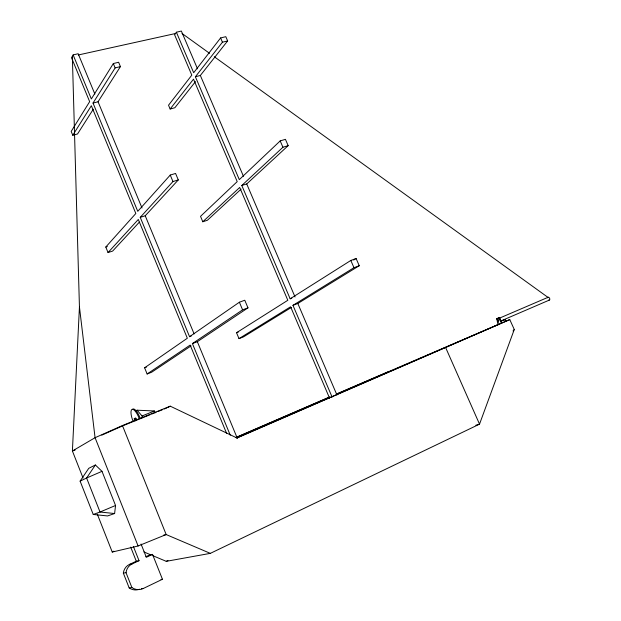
<?xml version="1.0" encoding="UTF-8"?>
<svg xmlns="http://www.w3.org/2000/svg" width="621" height="621" viewBox="0 0 621 621"><rect width="100%" height="100%" fill="white"/><g stroke="black" fill="none" stroke-linecap="round" stroke-linejoin="round"><path stroke-width="0.93" d="M72.347 56.371L79.441 306.914L72.401 450.986L83.074 478.061M114.613 513.536L115.545 505.478L101.999 471.331L95.378 464.982L88.749 468.327L80.109 481.12L93.235 514.46L107.565 515.942L114.613 513.536L100.028 512.014L93.235 514.46M505.362 321.484L509.787 319.59L514.266 329.503L479.521 424.151L210.325 553.365L166.249 561.33L152.844 555.702M94.866 94.074L78.168 53.732L73.138 54.92L71.562 57.815L89.657 101.65L71.19 131.388L72.773 135.262L77.532 133.973L93.29 109.226M191.206 336.07L189.56 336.691L140.245 217.342L145.229 215.766L178.289 179.927L175.572 173.453L170.247 175.06L137.761 211.334L93.026 103.063L98.048 101.766L120.435 66.602L118.619 62.255L113.325 63.552L91.334 98.956L73.138 54.92M72.773 135.262L91.349 105.733L135.836 213.492L105.787 247.042L108.046 252.561L112.665 251.055L139.352 222.132M93.026 103.063L115.141 67.914L120.435 66.602M95.378 464.982L86.606 478.007L80.109 481.12M197.509 68.822L181.363 31.05L176.387 32.23L174.602 34.799L191.811 75.141L168.532 105.213L170.138 109.017L174.866 107.736L195.514 81.599M291.792 298.189L290.162 298.802L241.802 185.493L246.723 183.94L288.167 145.648L285.427 139.337L280.187 140.913L239.302 179.632L195.39 76.756L200.35 75.467L227.643 40.916L225.803 36.678L220.602 37.951L193.674 72.735L176.387 32.23M170.138 109.017L193.519 79.154L237.214 181.611L200.521 216.349L202.795 221.767L207.398 220.261L241.095 189.133M195.39 76.756L222.442 42.205L227.643 40.916M513.008 330.97L514.266 329.503M108.046 252.561L138.304 219.469L187.332 338.235L144.608 367.795L147.123 373.982L151.64 372.235L191.051 345.897M140.245 217.342L172.964 181.549L178.289 179.927M202.795 221.767L239.698 187.449L287.826 300.285L236.531 332.716L239 338.616L243.494 336.877L291.327 307.48M241.802 185.493L282.935 147.239L288.167 145.648M189.56 336.691L239.38 302.217L244.767 300.23L247.981 307.853L197.338 341.697L192.401 343.576L230.251 435.181M147.123 373.982L190.158 345.082L226.626 433.419M192.401 343.576L242.601 309.863L247.981 307.853M290.162 298.802L350.818 260.455L356.089 258.507L359.248 265.734L297.824 303.483L292.957 305.338L332.111 397.075M353.644 260.044L356.089 258.507M239 338.616L290.597 306.79L329.557 398.139M292.957 305.338L353.978 267.705L359.248 265.734M135.689 411.024L137.086 410.202L154.419 410.978L155.141 412.748M167.724 407.586L170.255 406.173L236.935 437.968L509.787 319.59M97.303 514.149L112.246 552.046L113.868 551.153M141.456 588.7L143.319 588.475L162.446 579.269L152.525 554.382L149.692 554.957L145.842 556.758M166.249 561.33L167.996 560.499M137.676 589.756A12.746 11.846 -80.9 0 1 129.168 587.893L123.346 573.136A10.619 9.889 -80.8 0 1 129.416 564.442L132.126 563.922L139.042 560.685L133.406 546.496M152.525 554.382L146.323 557.278L141.052 544.019M129.416 564.442L136.294 561.229L139.042 560.685M170.255 406.173L122.438 425.54L95.067 437.704L72.401 450.986L75.141 450.039M101.836 435.119L122.446 425.959M101.999 471.331L86.606 478.007L100.028 512.014L115.545 505.478M235.996 437.518L329.2 397.261M336.303 394.195L388.676 371.568M236.71 438.007L505.711 321.36L504.912 319.582L502.746 320.498M500.681 321.049L549.243 300.129M500.51 321.461L504.912 319.582M236.353 437.316L329.774 396.966M336.892 393.893L498.283 324.527M501.395 323.231L498.911 317.704L497.988 324.69L496.761 318.62L499.494 317.447L501.178 321.197M499.587 318.099L548.172 297.257M112.246 552.046L138.103 545.983L166.172 534.557L210.325 553.365M135.192 419.4L136.224 418.981M123.3 425.579L149.956 414.781M151.734 414.06L156.174 412.259M157.951 411.544L162.391 409.744M164.169 409.022L166.832 407.943M137.086 410.202L142.054 415.977L154.419 410.978M236.531 332.716L238.332 332.025M144.608 367.795L146.416 367.104M105.787 247.042L107.332 246.545M475.802 425.238L479.521 424.151L445.699 347.713M163.377 535.248L166.172 534.557L122.438 425.54M78.316 54.974L175.495 33.518M123.346 573.136L126.024 572.678A10.697 9.952 -81.2 0 1 132.126 563.922M160.994 579.471L162.446 579.269M129.168 587.893L131.893 587.544A12.839 11.923 -81.3 0 0 143.319 588.475M143.909 551.953L151.058 554.949M182.038 33.472L209.58 53.336M214.299 56.744L547.947 297.358M496.761 318.62L497.817 320.987M350.818 260.455L353.978 267.705M280.187 140.913L282.935 147.239M220.602 37.951L222.442 42.205M200.35 75.467L243.463 176.325M246.723 183.94L295.037 296.962M297.824 303.483L336.939 394.987M239.38 302.217L242.601 309.863M170.247 175.06L172.964 181.549M113.325 63.552L115.141 67.914M98.048 101.766L142.007 207.988M145.229 215.766L194.125 333.935M197.338 341.697L237.323 438.31M142.054 415.977L142.776 417.762M138.103 545.983L95.067 437.704L79.441 306.914M130.705 547.132L136.294 561.229M126.024 572.678L131.893 587.544M499.525 318.767A1.584 0.939 65.1 0 1 500.006 319.38M500.184 319.753A1.584 0.939 65.1 0 1 500.293 320.855M547.652 297.832A1.545 0.97 64.4 0 1 548.917 297.451A1.545 0.97 64.4 0 1 549.802 299.338A1.545 0.97 64.4 0 1 548.685 300.044M132.397 409.526A10.526 3.353 68.9 0 1 140.074 418.018M133.282 421.675A10.534 3.346 68.9 0 1 131.955 409.433A10.534 3.346 68.9 0 1 139.158 418.391M135.238 418.236A1.32 0.419 68.9 0 1 135.921 418.399A1.32 0.419 68.9 0 1 136.465 420.153M135.067 420.774A1.32 0.419 68.9 0 1 134.214 418.888A1.32 0.419 68.9 0 1 134.897 418.818A1.32 0.419 68.9 0 1 135.394 420.743M139.593 589.213A12.746 11.846 -80.9 0 1 138.646 589.531"/></g></svg>
